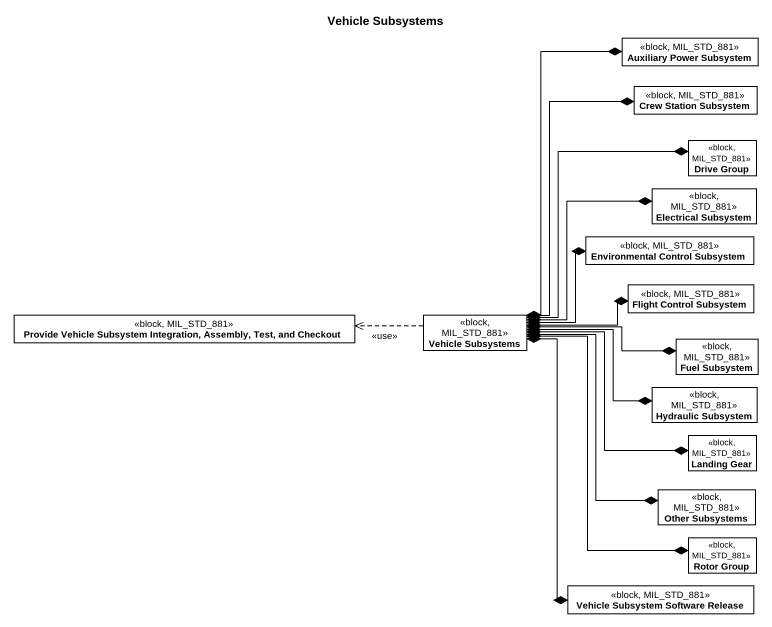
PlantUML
@startuml
title Vehicle Subsystems
hide circle
hide empty members
class "Auxiliary Power Subsystem" as Auxiliary_Power_Subsystem <<block, MIL_STD_881>>
class "Crew Station Subsystem" as Crew_Station_Subsystem <<block, MIL_STD_881>>
class "Drive Group" as Drive_Group <<block, MIL_STD_881>>
class "Electrical Subsystem" as Electrical_Subsystem <<block, MIL_STD_881>>
class "Environmental Control Subsystem" as Environmental_Control <<block, MIL_STD_881>>
class "Provide Vehicle Subsystem Integration, Assembly, Test, and Checkout" as Provide_Vehicle_Subsystem <<block, MIL_STD_881>>
class "Vehicle Subsystems" as Vehicle_Subsystems <<block, MIL_STD_881>>
class "Flight Control Subsystem" as Flight_Control_Subsystem <<block, MIL_STD_881>>
class "Fuel Subsystem" as Fuel_Subsystem <<block, MIL_STD_881>>
class "Hydraulic Subsystem" as Hydraulic_Subsystem <<block, MIL_STD_881>>
class "Landing Gear" as Landing_Gear <<block, MIL_STD_881>>
class "Other Subsystems" as Other_Subsystems <<block, MIL_STD_881>>
class "Rotor Group" as Rotor_Group <<block, MIL_STD_881>>
class "Vehicle Subsystem Software Release" as Vehicle_Subsystem_Software <<block, MIL_STD_881>>
Vehicle_Subsystems *-up-* Auxiliary_Power_Subsystem
Vehicle_Subsystems *-up-* Crew_Station_Subsystem
Vehicle_Subsystems *-up-* Drive_Group
Vehicle_Subsystems *-right-* Electrical_Subsystem
Vehicle_Subsystems *-right-* Environmental_Control
Vehicle_Subsystems .left.> Provide_Vehicle_Subsystem : <<use>>
Vehicle_Subsystems *-right-* Flight_Control_Subsystem
Vehicle_Subsystems *-right-* Fuel_Subsystem
Vehicle_Subsystems *-right-* Hydraulic_Subsystem
Vehicle_Subsystems *-right-* Landing_Gear
Vehicle_Subsystems *--* Other_Subsystems
Vehicle_Subsystems *--* Rotor_Group
Vehicle_Subsystems *--* Vehicle_Subsystem_Software
@enduml
